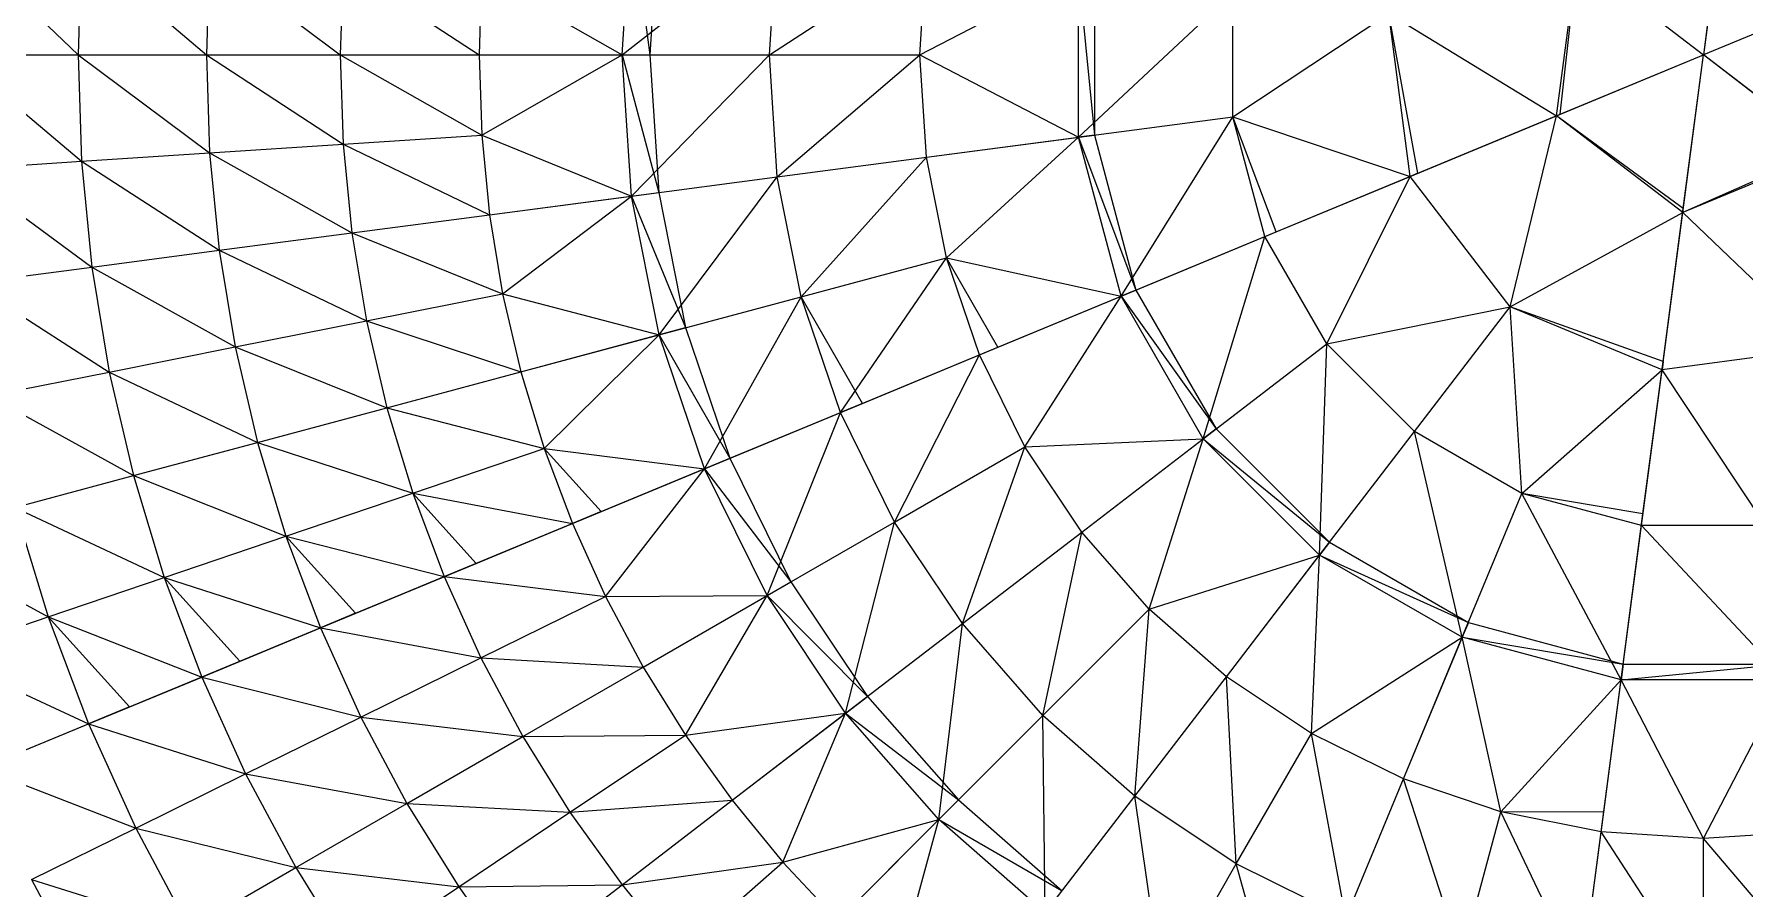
# Model space of a CAD drawing. Extents: x -1560 to 4680, y -1560 to 1560.
# Drawn here: x -991 to 25, y -495 to 12 of the extents above; entities that cross this region are included whole.
import ezdxf

# ---------------------------------------------------------------- set-up
doc = ezdxf.new("R2010")
doc.units = 0
doc.header["$MEASUREMENT"] = 0
for name, color, linetype in [('L30X30X3', 1, 'Continuous'), ('TRIO25X148_A', 4, 'Continuous'), ('TRIO25X148_B', 6, 'Continuous'), ('TRIO25X148_C', 96, 'Continuous'), ('TRIO25X148_D', 3, 'Continuous'), ('TRIO25X148_F', 52, 'Continuous')]:
    doc.layers.add(name, color=color, linetype=linetype)

msp = doc.modelspace()

# ---------------------------------------------------------------- linework, layer by layer
at = {"layer": 'L30X30X3'}
for p, q in [((-642.1, 0, 1302.9), (-625.7, 0, 1266.4)), ((-87.2, -36.1, 1437.2), (-85, -35.2, 1397.2)), ((-361.7, -47.6, 1355.9), (-371.1, -48.9, 1394.8)), ((-169.7, -70.3, 1388.9), (-174.2, -72.1, 1428.7)), ((-636.6, -83.8, 1302.9), (-620.4, -81.7, 1266.4)), ((-12.3, -93.6, 1437.2), (-12, -91.2, 1397.2)), ((-260.5, -107.9, 1414.5), (-253.8, -105.1, 1375.2)), ((-337, -139.6, 1355.9), (-345.8, -143.2, 1394.8)), ((-620.2, -166.2, 1302.9), (-604.4, -161.9, 1266.4)), ((-429.9, -178.1, 1369.5), (-419, -173.5, 1331.3)), ((-24, -182.1, 1388.9), (-24.6, -186.9, 1428.7)), ((-499.4, -206.9, 1301.4), (-512.5, -212.3, 1338.9)), ((-289.4, -222.1, 1355.9), (-297, -227.9, 1394.8)), ((-593.2, -245.7, 1302.9), (-578.1, -239.4, 1266.4)), ((-654.6, -271.2, 1226.3), (-671.7, -278.2, 1261.7)), ((-36.8, -279.5, 1414.5), (-35.9, -272.4, 1375.2)), ((-222.1, -289.4, 1355.9), (-227.9, -297, 1394.8)), ((-747.9, -309.8, 1215.5), (-728.8, -301.9, 1181.2)), ((-556, -321, 1302.9), (-541.9, -312.9, 1266.4)), ((-800.4, -331.5, 1131.5), (-821.3, -340.2, 1164.5)), ((-139.6, -337, 1355.9), (-143.2, -345.8, 1394.8)), ((-891.8, -369.4, 1108.7), (-869.1, -360, 1077.1)), ((-47.6, -361.7, 1355.9), (-48.9, -371.1, 1394.8)), ((-509.4, -390.9, 1302.9), (-496.4, -380.9, 1266.4)), ((-934.6, -387.1, 1018.4), (-959, -397.2, 1048.5)), ((-454, -454, 1302.9), (-442.4, -442.4, 1266.4)), ((-60.7, -461.4, 1369.5), (-59.2, -449.6, 1331.3))]:
    msp.add_line(p, q, dxfattribs=at)
at = {"layer": 'TRIO25X148_A'}
for p, q in [((12.3, 93.6, 1437.2), (0, 0, 1440)), ((-74.9, 57.5, 1437.2), (0, 0, 1440)), ((87.2, 36.1, 1437.2), (0, 0, 1440)), ((-1038, 0, 1048.5), (-965.2, 0, 1108.7)), ((-965.2, 0, 1108.7), (-889, 0, 1164.5)), ((-889, 0, 1164.5), (-809.5, 0, 1215.5)), ((-809.5, 0, 1215.5), (-727.1, 0, 1261.7)), ((-727.1, 0, 1261.7), (-642.1, 0, 1302.9)), ((-642.1, 0, 1302.9), (-554.7, 0, 1338.9)), ((-554.7, 0, 1338.9), (-465.3, 0, 1369.5)), ((-87.2, -36.1, 1437.2), (0, 0, 1440)), ((-12.3, -93.6, 1437.2), (0, 0, 1440)), ((74.9, -57.5, 1437.2), (0, 0, 1440)), ((-371.1, -48.9, 1394.8), (-279.5, -36.8, 1414.5)), ((-174.2, -72.1, 1428.7), (-87.2, -36.1, 1437.2)), ((-807.8, -52.9, 1215.5), (-725.5, -47.6, 1261.7)), ((-461.4, -60.7, 1369.5), (-371.1, -48.9, 1394.8)), ((-963.2, -63.1, 1108.7), (-887.1, -58.1, 1164.5)), ((-887.1, -58.1, 1164.5), (-807.8, -52.9, 1215.5)), ((-550, -72.4, 1338.9), (-461.4, -60.7, 1369.5)), ((-1035.8, -67.9, 1048.5), (-963.2, -63.1, 1108.7)), ((-636.6, -83.8, 1302.9), (-550, -72.4, 1338.9)), ((-260.5, -107.9, 1414.5), (-174.2, -72.1, 1428.7)), ((-720.9, -94.9, 1261.7), (-636.6, -83.8, 1302.9)), ((-802.6, -105.7, 1215.5), (-720.9, -94.9, 1261.7)), ((-24.6, -186.9, 1428.7), (-12.3, -93.6, 1437.2)), ((-881.4, -116, 1164.5), (-802.6, -105.7, 1215.5)), ((-345.8, -143.2, 1394.8), (-260.5, -107.9, 1414.5)), ((-957, -126, 1108.7), (-881.4, -116, 1164.5)), ((-535.8, -143.6, 1338.9), (-449.5, -120.4, 1369.5)), ((-1029.1, -135.5, 1048.5), (-957, -126, 1108.7)), ((-793.9, -157.9, 1215.5), (-713.1, -141.8, 1261.7)), ((-620.2, -166.2, 1302.9), (-535.8, -143.6, 1338.9)), ((-429.9, -178.1, 1369.5), (-345.8, -143.2, 1394.8)), ((-171.6, -223.7, 1414.5), (-114.8, -149.6, 1428.7)), ((-871.9, -173.4, 1164.5), (-793.9, -157.9, 1215.5)), ((-702.3, -188.2, 1261.7), (-620.2, -166.2, 1302.9)), ((-297, -227.9, 1394.8), (-223.7, -171.6, 1414.5)), ((-946.7, -188.3, 1108.7), (-871.9, -173.4, 1164.5)), ((-512.5, -212.3, 1338.9), (-429.9, -178.1, 1369.5)), ((-1018.1, -202.5, 1048.5), (-946.7, -188.3, 1108.7)), ((-781.9, -209.5, 1215.5), (-702.3, -188.2, 1261.7)), ((-36.8, -279.5, 1414.5), (-24.6, -186.9, 1428.7)), ((-858.7, -230.1, 1164.5), (-781.9, -209.5, 1215.5)), ((-593.2, -245.7, 1302.9), (-512.5, -212.3, 1338.9)), ((-932.3, -249.8, 1108.7), (-858.7, -230.1, 1164.5)), ((-480.4, -277.4, 1338.9), (-403, -232.7, 1369.5)), ((-369.2, -283.3, 1369.5), (-297, -227.9, 1394.8)), ((-227.9, -297, 1394.8), (-171.6, -223.7, 1414.5)), ((-766.5, -260.2, 1215.5), (-688.5, -233.7, 1261.7)), ((-1002.7, -268.7, 1048.5), (-932.3, -249.8, 1108.7)), ((-671.7, -278.2, 1261.7), (-593.2, -245.7, 1302.9)), ((-841.8, -285.8, 1164.5), (-766.5, -260.2, 1215.5)), ((-143.2, -345.8, 1394.8), (-107.9, -260.5, 1414.5)), ((-747.9, -309.8, 1215.5), (-671.7, -278.2, 1261.7)), ((-556, -321, 1302.9), (-480.4, -277.4, 1338.9)), ((-440.1, -337.7, 1338.9), (-369.2, -283.3, 1369.5)), ((-48.9, -371.1, 1394.8), (-36.8, -279.5, 1414.5)), ((-914, -310.3, 1108.7), (-841.8, -285.8, 1164.5)), ((-283.3, -369.2, 1369.5), (-227.9, -297, 1394.8)), ((-982.9, -333.7, 1048.5), (-914, -310.3, 1108.7)), ((-821.3, -340.2, 1164.5), (-747.9, -309.8, 1215.5)), ((-726, -358, 1215.5), (-652.1, -321.6, 1261.7)), ((-629.7, -363.5, 1261.7), (-556, -321, 1302.9)), ((-1048.3, -355.8, 984), (-982.9, -333.7, 1048.5)), ((-392.2, -392.2, 1338.9), (-329.1, -329.1, 1369.5)), ((-891.8, -369.4, 1108.7), (-821.3, -340.2, 1164.5)), ((-509.4, -390.9, 1302.9), (-440.1, -337.7, 1338.9)), ((-178.1, -429.9, 1369.5), (-143.2, -345.8, 1394.8)), ((-797.3, -393.2, 1164.5), (-726, -358, 1215.5)), ((-701, -404.7, 1215.5), (-629.7, -363.5, 1261.7)), ((-959, -397.2, 1048.5), (-891.8, -369.4, 1108.7)), ((-337.7, -440.1, 1338.9), (-283.3, -369.2, 1369.5)), ((-60.7, -461.4, 1369.5), (-48.9, -371.1, 1394.8)), ((-865.7, -426.9, 1108.7), (-797.3, -393.2, 1164.5)), ((-576.8, -442.6, 1261.7), (-509.4, -390.9, 1302.9)), ((-454, -454, 1302.9), (-392.2, -392.2, 1338.9)), ((-1022.8, -423.6, 984), (-959, -397.2, 1048.5)), ((-769.9, -444.5, 1164.5), (-701, -404.7, 1215.5)), ((-673.1, -449.7, 1215.5), (-604.5, -403.9, 1261.7)), ((-277.4, -480.4, 1338.9), (-232.7, -403, 1369.5)), ((-931, -459.1, 1048.5), (-865.7, -426.9, 1108.7)), ((-212.3, -512.5, 1338.9), (-178.1, -429.9, 1369.5)), ((-835.9, -482.6, 1108.7), (-769.9, -444.5, 1164.5)), ((-642.2, -492.8, 1215.5), (-576.8, -442.6, 1261.7)), ((-390.9, -509.4, 1302.9), (-337.7, -440.1, 1338.9)), ((-739.2, -493.9, 1164.5), (-673.1, -449.7, 1215.5)), ((-514.1, -514.1, 1261.7), (-454, -454, 1302.9)), ((-143.6, -535.8, 1338.9), (-120.4, -449.5, 1369.5)), ((-992.9, -489.6, 984), (-931, -459.1, 1048.5)), ((-72.4, -550, 1338.9), (-60.7, -461.4, 1369.5)), ((0, -554.7, 1338.9), (0, -465.3, 1369.5)), ((-899, -519, 1048.5), (-835.9, -482.6, 1108.7)), ((-608.6, -533.7, 1215.5), (-546.7, -479.4, 1261.7)), ((-321, -556, 1302.9), (-277.4, -480.4, 1338.9)), ((-802.6, -536.3, 1108.7), (-739.2, -493.9, 1164.5)), ((-705.3, -541.2, 1164.5), (-642.2, -492.8, 1215.5))]:
    msp.add_line(p, q, dxfattribs=at)
at = {"layer": 'TRIO25X148_B'}
for p, q in [((-636.6, 83.8, 1302.9), (-625.7, 0, 1266.4)), ((-85, -35.2, 1397.2), (-74.9, 57.5, 1437.2)), ((-371.1, 48.9, 1394.8), (-361.7, -47.6, 1355.9)), ((-169.7, -70.3, 1388.9), (-186.9, 24.6, 1428.7)), ((-727.1, 0, 1261.7), (-625.7, 0, 1266.4)), ((-642.1, 0, 1302.9), (-620.4, -81.7, 1266.4)), ((-253.8, -105.1, 1375.2), (-279.5, -36.8, 1414.5)), ((-174.2, -72.1, 1428.7), (-85, -35.2, 1397.2)), ((-12, -91.2, 1397.2), (-87.2, -36.1, 1437.2)), ((-461.4, -60.7, 1369.5), (-361.7, -47.6, 1355.9)), ((-371.1, -48.9, 1394.8), (-337, -139.6, 1355.9)), ((73, -56, 1397.2), (-12.3, -93.6, 1437.2)), ((-260.5, -107.9, 1414.5), (-169.7, -70.3, 1388.9)), ((-720.9, -94.9, 1261.7), (-620.4, -81.7, 1266.4)), ((-636.6, -83.8, 1302.9), (-604.4, -161.9, 1266.4)), ((-24.6, -186.9, 1428.7), (-12, -91.2, 1397.2)), ((-345.8, -143.2, 1394.8), (-253.8, -105.1, 1375.2)), ((-419, -173.5, 1331.3), (-449.5, -120.4, 1369.5)), ((-429.9, -178.1, 1369.5), (-337, -139.6, 1355.9)), ((-499.4, -206.9, 1301.4), (-535.8, -143.6, 1338.9)), ((-345.8, -143.2, 1394.8), (-289.4, -222.1, 1355.9)), ((-24, -182.1, 1388.9), (-114.8, -149.6, 1428.7)), ((-702.3, -188.2, 1261.7), (-604.4, -161.9, 1266.4)), ((-620.2, -166.2, 1302.9), (-578.1, -239.4, 1266.4)), ((-512.5, -212.3, 1338.9), (-419, -173.5, 1331.3)), ((-36.8, -279.5, 1414.5), (-24, -182.1, 1388.9)), ((-593.2, -245.7, 1302.9), (-499.4, -206.9, 1301.4)), ((-369.2, -283.3, 1369.5), (-289.4, -222.1, 1355.9)), ((-297, -227.9, 1394.8), (-222.1, -289.4, 1355.9)), ((-654.6, -271.2, 1226.3), (-688.5, -233.7, 1261.7)), ((-671.7, -278.2, 1261.7), (-578.1, -239.4, 1266.4)), ((-593.2, -245.7, 1302.9), (-541.9, -312.9, 1266.4)), ((-728.8, -301.9, 1181.2), (-766.5, -260.2, 1215.5)), ((-35.9, -272.4, 1375.2), (-107.9, -260.5, 1414.5)), ((-747.9, -309.8, 1215.5), (-654.6, -271.2, 1226.3)), ((-48.9, -371.1, 1394.8), (-35.9, -272.4, 1375.2)), ((-800.4, -331.5, 1131.5), (-841.8, -285.8, 1164.5)), ((-283.3, -369.2, 1369.5), (-222.1, -289.4, 1355.9)), ((-821.3, -340.2, 1164.5), (-728.8, -301.9, 1181.2)), ((-227.9, -297, 1394.8), (-139.6, -337, 1355.9)), ((-869.1, -360, 1077.1), (-914, -310.3, 1108.7)), ((-629.7, -363.5, 1261.7), (-541.9, -312.9, 1266.4)), ((-556, -321, 1302.9), (-496.4, -380.9, 1266.4)), ((-934.6, -387.1, 1018.4), (-982.9, -333.7, 1048.5)), ((-891.8, -369.4, 1108.7), (-800.4, -331.5, 1131.5)), ((-178.1, -429.9, 1369.5), (-139.6, -337, 1355.9)), ((-143.2, -345.8, 1394.8), (-47.6, -361.7, 1355.9)), ((-959, -397.2, 1048.5), (-869.1, -360, 1077.1)), ((-60.7, -461.4, 1369.5), (-47.6, -361.7, 1355.9)), ((-48.9, -371.1, 1394.8), (47.6, -361.7, 1355.9)), ((-576.8, -442.6, 1261.7), (-496.4, -380.9, 1266.4)), ((-1022.8, -423.6, 984), (-934.6, -387.1, 1018.4)), ((-509.4, -390.9, 1302.9), (-442.4, -442.4, 1266.4)), ((-514.1, -514.1, 1261.7), (-442.4, -442.4, 1266.4)), ((-454, -454, 1302.9), (-380.9, -496.4, 1266.4)), ((-59.2, -449.6, 1331.3), (-120.4, -449.5, 1369.5)), ((-72.4, -550, 1338.9), (-59.2, -449.6, 1331.3))]:
    msp.add_line(p, q, dxfattribs=at)
at = {"layer": 'TRIO25X148_C'}
for p, q in [((-642.1, 0, 1302.9), (-636.6, 83.8, 1302.9)), ((-554.7, 0, 1338.9), (-550, 72.4, 1338.9)), ((-963.2, 63.1, 1108.7), (-965.2, 0, 1108.7)), ((-887.1, 58.1, 1164.5), (-889, 0, 1164.5)), ((-807.8, 52.9, 1215.5), (-809.5, 0, 1215.5)), ((-465.3, 0, 1369.5), (-461.4, 60.7, 1369.5)), ((-87.2, -36.1, 1437.2), (-74.9, 57.5, 1437.2)), ((-725.5, 47.6, 1261.7), (-727.1, 0, 1261.7)), ((-371.1, -48.9, 1394.8), (-371.1, 48.9, 1394.8)), ((-279.5, -36.8, 1414.5), (-279.5, 36.8, 1414.5)), ((-174.2, -72.1, 1428.7), (-186.9, 24.6, 1428.7)), ((-965.2, 0, 1108.7), (-963.2, -63.1, 1108.7)), ((-889, 0, 1164.5), (-887.1, -58.1, 1164.5)), ((-809.5, 0, 1215.5), (-807.8, -52.9, 1215.5)), ((-727.1, 0, 1261.7), (-725.5, -47.6, 1261.7)), ((-636.6, -83.8, 1302.9), (-642.1, 0, 1302.9)), ((-550, -72.4, 1338.9), (-554.7, 0, 1338.9)), ((-461.4, -60.7, 1369.5), (-465.3, 0, 1369.5)), ((-260.5, -107.9, 1414.5), (-279.5, -36.8, 1414.5)), ((-12.3, -93.6, 1437.2), (-87.2, -36.1, 1437.2)), ((-725.5, -47.6, 1261.7), (-720.9, -94.9, 1261.7)), ((-345.8, -143.2, 1394.8), (-371.1, -48.9, 1394.8)), ((-887.1, -58.1, 1164.5), (-881.4, -116, 1164.5)), ((-807.8, -52.9, 1215.5), (-802.6, -105.7, 1215.5)), ((-449.5, -120.4, 1369.5), (-461.4, -60.7, 1369.5)), ((74.9, -57.5, 1437.2), (-12.3, -93.6, 1437.2)), ((-963.2, -63.1, 1108.7), (-957, -126, 1108.7)), ((-535.8, -143.6, 1338.9), (-550, -72.4, 1338.9)), ((-114.8, -149.6, 1428.7), (-174.2, -72.1, 1428.7)), ((-620.2, -166.2, 1302.9), (-636.6, -83.8, 1302.9)), ((-720.9, -94.9, 1261.7), (-713.1, -141.8, 1261.7)), ((-802.6, -105.7, 1215.5), (-793.9, -157.9, 1215.5)), ((-223.7, -171.6, 1414.5), (-260.5, -107.9, 1414.5)), ((-881.4, -116, 1164.5), (-871.9, -173.4, 1164.5)), ((-429.9, -178.1, 1369.5), (-449.5, -120.4, 1369.5)), ((-957, -126, 1108.7), (-946.7, -188.3, 1108.7)), ((-713.1, -141.8, 1261.7), (-702.3, -188.2, 1261.7)), ((-512.5, -212.3, 1338.9), (-535.8, -143.6, 1338.9)), ((-297, -227.9, 1394.8), (-345.8, -143.2, 1394.8)), ((-24.6, -186.9, 1428.7), (-114.8, -149.6, 1428.7)), ((-793.9, -157.9, 1215.5), (-781.9, -209.5, 1215.5)), ((-593.2, -245.7, 1302.9), (-620.2, -166.2, 1302.9)), ((-171.6, -223.7, 1414.5), (-223.7, -171.6, 1414.5)), ((-871.9, -173.4, 1164.5), (-858.7, -230.1, 1164.5)), ((-403, -232.7, 1369.5), (-429.9, -178.1, 1369.5)), ((72.1, -174.2, 1428.7), (-24.6, -186.9, 1428.7)), ((-946.7, -188.3, 1108.7), (-932.3, -249.8, 1108.7)), ((-702.3, -188.2, 1261.7), (-688.5, -233.7, 1261.7)), ((-781.9, -209.5, 1215.5), (-766.5, -260.2, 1215.5)), ((-480.4, -277.4, 1338.9), (-512.5, -212.3, 1338.9)), ((-858.7, -230.1, 1164.5), (-841.8, -285.8, 1164.5)), ((-369.2, -283.3, 1369.5), (-403, -232.7, 1369.5)), ((-227.9, -297, 1394.8), (-297, -227.9, 1394.8)), ((-107.9, -260.5, 1414.5), (-171.6, -223.7, 1414.5)), ((-688.5, -233.7, 1261.7), (-671.7, -278.2, 1261.7)), ((-932.3, -249.8, 1108.7), (-914, -310.3, 1108.7)), ((-556, -321, 1302.9), (-593.2, -245.7, 1302.9)), ((-766.5, -260.2, 1215.5), (-747.9, -309.8, 1215.5)), ((-36.8, -279.5, 1414.5), (-107.9, -260.5, 1414.5)), ((-1002.7, -268.7, 1048.5), (-982.9, -333.7, 1048.5)), ((-671.7, -278.2, 1261.7), (-652.1, -321.6, 1261.7)), ((-440.1, -337.7, 1338.9), (-480.4, -277.4, 1338.9)), ((-329.1, -329.1, 1369.5), (-369.2, -283.3, 1369.5)), ((36.8, -279.5, 1414.5), (-36.8, -279.5, 1414.5)), ((-841.8, -285.8, 1164.5), (-821.3, -340.2, 1164.5)), ((-143.2, -345.8, 1394.8), (-227.9, -297, 1394.8)), ((-914, -310.3, 1108.7), (-891.8, -369.4, 1108.7)), ((-747.9, -309.8, 1215.5), (-726, -358, 1215.5)), ((-652.1, -321.6, 1261.7), (-629.7, -363.5, 1261.7)), ((-509.4, -390.9, 1302.9), (-556, -321, 1302.9)), ((-982.9, -333.7, 1048.5), (-959, -397.2, 1048.5)), ((-283.3, -369.2, 1369.5), (-329.1, -329.1, 1369.5)), ((-821.3, -340.2, 1164.5), (-797.3, -393.2, 1164.5)), ((-392.2, -392.2, 1338.9), (-440.1, -337.7, 1338.9)), ((-48.9, -371.1, 1394.8), (-143.2, -345.8, 1394.8)), ((-726, -358, 1215.5), (-701, -404.7, 1215.5)), ((-629.7, -363.5, 1261.7), (-604.5, -403.9, 1261.7)), ((-891.8, -369.4, 1108.7), (-865.7, -426.9, 1108.7)), ((-232.7, -403, 1369.5), (-283.3, -369.2, 1369.5)), ((48.9, -371.1, 1394.8), (-48.9, -371.1, 1394.8)), ((-797.3, -393.2, 1164.5), (-769.9, -444.5, 1164.5)), ((-454, -454, 1302.9), (-509.4, -390.9, 1302.9)), ((-337.7, -440.1, 1338.9), (-392.2, -392.2, 1338.9)), ((-959, -397.2, 1048.5), (-931, -459.1, 1048.5)), ((-701, -404.7, 1215.5), (-673.1, -449.7, 1215.5)), ((-604.5, -403.9, 1261.7), (-576.8, -442.6, 1261.7)), ((-178.1, -429.9, 1369.5), (-232.7, -403, 1369.5)), ((-865.7, -426.9, 1108.7), (-835.9, -482.6, 1108.7)), ((-120.4, -449.5, 1369.5), (-178.1, -429.9, 1369.5)), ((-769.9, -444.5, 1164.5), (-739.2, -493.9, 1164.5)), ((-576.8, -442.6, 1261.7), (-546.7, -479.4, 1261.7)), ((-277.4, -480.4, 1338.9), (-337.7, -440.1, 1338.9)), ((-673.1, -449.7, 1215.5), (-642.2, -492.8, 1215.5)), ((-390.9, -509.4, 1302.9), (-454, -454, 1302.9)), ((-60.7, -461.4, 1369.5), (-120.4, -449.5, 1369.5)), ((-931, -459.1, 1048.5), (-899, -519, 1048.5)), ((0, -465.3, 1369.5), (-60.7, -461.4, 1369.5)), ((60.7, -461.4, 1369.5), (0, -465.3, 1369.5)), ((-835.9, -482.6, 1108.7), (-802.6, -536.3, 1108.7)), ((-546.7, -479.4, 1261.7), (-514.1, -514.1, 1261.7)), ((-212.3, -512.5, 1338.9), (-277.4, -480.4, 1338.9)), ((-992.9, -489.6, 984), (-958.7, -553.5, 984)), ((-739.2, -493.9, 1164.5), (-705.3, -541.2, 1164.5)), ((-642.2, -492.8, 1215.5), (-608.6, -533.7, 1215.5))]:
    msp.add_line(p, q, dxfattribs=at)
at = {"layer": 'TRIO25X148_D'}
for p, q in [((-642.1, 0, 1302.9), (-550, 72.4, 1338.9)), ((-1035.8, 67.9, 1048.5), (-965.2, 0, 1108.7)), ((-963.2, 63.1, 1108.7), (-889, 0, 1164.5)), ((-887.1, 58.1, 1164.5), (-809.5, 0, 1215.5)), ((-807.8, 52.9, 1215.5), (-727.1, 0, 1261.7)), ((-554.7, 0, 1338.9), (-461.4, 60.7, 1369.5)), ((-725.5, 47.6, 1261.7), (-642.1, 0, 1302.9)), ((-465.3, 0, 1369.5), (-371.1, 48.9, 1394.8)), ((-371.1, -48.9, 1394.8), (-279.5, 36.8, 1414.5)), ((-279.5, -36.8, 1414.5), (-186.9, 24.6, 1428.7)), ((-186.9, 24.6, 1428.7), (-87.2, -36.1, 1437.2)), ((-1038, 0, 1048.5), (-963.2, -63.1, 1108.7)), ((-965.2, 0, 1108.7), (-887.1, -58.1, 1164.5)), ((-889, 0, 1164.5), (-807.8, -52.9, 1215.5)), ((-809.5, 0, 1215.5), (-725.5, -47.6, 1261.7)), ((-725.5, -47.6, 1261.7), (-642.1, 0, 1302.9)), ((-636.6, -83.8, 1302.9), (-554.7, 0, 1338.9)), ((-550, -72.4, 1338.9), (-465.3, 0, 1369.5)), ((-465.3, 0, 1369.5), (-371.1, -48.9, 1394.8)), ((-345.8, -143.2, 1394.8), (-279.5, -36.8, 1414.5)), ((-279.5, -36.8, 1414.5), (-174.2, -72.1, 1428.7)), ((-114.8, -149.6, 1428.7), (-87.2, -36.1, 1437.2)), ((-725.5, -47.6, 1261.7), (-636.6, -83.8, 1302.9)), ((-449.5, -120.4, 1369.5), (-371.1, -48.9, 1394.8)), ((-887.1, -58.1, 1164.5), (-802.6, -105.7, 1215.5)), ((-807.8, -52.9, 1215.5), (-720.9, -94.9, 1261.7)), ((-535.8, -143.6, 1338.9), (-461.4, -60.7, 1369.5)), ((-1035.8, -67.9, 1048.5), (-957, -126, 1108.7)), ((-963.2, -63.1, 1108.7), (-881.4, -116, 1164.5)), ((-620.2, -166.2, 1302.9), (-550, -72.4, 1338.9)), ((-223.7, -171.6, 1414.5), (-174.2, -72.1, 1428.7)), ((-713.1, -141.8, 1261.7), (-636.6, -83.8, 1302.9)), ((-114.8, -149.6, 1428.7), (-12.3, -93.6, 1437.2)), ((72.1, -174.2, 1428.7), (-12.3, -93.6, 1437.2)), ((-802.6, -105.7, 1215.5), (-713.1, -141.8, 1261.7)), ((-297, -227.9, 1394.8), (-260.5, -107.9, 1414.5)), ((-881.4, -116, 1164.5), (-793.9, -157.9, 1215.5)), ((-512.5, -212.3, 1338.9), (-449.5, -120.4, 1369.5)), ((-449.5, -120.4, 1369.5), (-345.8, -143.2, 1394.8)), ((-957, -126, 1108.7), (-871.9, -173.4, 1164.5)), ((-1029.1, -135.5, 1048.5), (-946.7, -188.3, 1108.7)), ((-713.1, -141.8, 1261.7), (-620.2, -166.2, 1302.9)), ((-593.2, -245.7, 1302.9), (-535.8, -143.6, 1338.9)), ((-403, -232.7, 1369.5), (-345.8, -143.2, 1394.8)), ((-223.7, -171.6, 1414.5), (-114.8, -149.6, 1428.7)), ((-107.9, -260.5, 1414.5), (-114.8, -149.6, 1428.7)), ((-793.9, -157.9, 1215.5), (-702.3, -188.2, 1261.7)), ((-688.5, -233.7, 1261.7), (-620.2, -166.2, 1302.9)), ((-227.9, -297, 1394.8), (-223.7, -171.6, 1414.5)), ((-871.9, -173.4, 1164.5), (-781.9, -209.5, 1215.5)), ((-480.4, -277.4, 1338.9), (-429.9, -178.1, 1369.5)), ((-946.7, -188.3, 1108.7), (-858.7, -230.1, 1164.5)), ((-107.9, -260.5, 1414.5), (-24.6, -186.9, 1428.7)), ((36.8, -279.5, 1414.5), (-24.6, -186.9, 1428.7)), ((-1018.1, -202.5, 1048.5), (-932.3, -249.8, 1108.7)), ((-781.9, -209.5, 1215.5), (-688.5, -233.7, 1261.7)), ((-556, -321, 1302.9), (-512.5, -212.3, 1338.9)), ((-858.7, -230.1, 1164.5), (-766.5, -260.2, 1215.5)), ((-440.1, -337.7, 1338.9), (-403, -232.7, 1369.5)), ((-403, -232.7, 1369.5), (-297, -227.9, 1394.8)), ((-329.1, -329.1, 1369.5), (-297, -227.9, 1394.8)), ((-143.2, -345.8, 1394.8), (-171.6, -223.7, 1414.5)), ((-688.5, -233.7, 1261.7), (-593.2, -245.7, 1302.9)), ((-932.3, -249.8, 1108.7), (-841.8, -285.8, 1164.5)), ((-652.1, -321.6, 1261.7), (-593.2, -245.7, 1302.9)), ((-766.5, -260.2, 1215.5), (-671.7, -278.2, 1261.7)), ((-48.9, -371.1, 1394.8), (-107.9, -260.5, 1414.5)), ((-1002.7, -268.7, 1048.5), (-914, -310.3, 1108.7)), ((-509.4, -390.9, 1302.9), (-480.4, -277.4, 1338.9)), ((-392.2, -392.2, 1338.9), (-369.2, -283.3, 1369.5)), ((48.9, -371.1, 1394.8), (-36.8, -279.5, 1414.5)), ((-1069.3, -286.5, 984), (-982.9, -333.7, 1048.5)), ((-841.8, -285.8, 1164.5), (-747.9, -309.8, 1215.5)), ((-329.1, -329.1, 1369.5), (-227.9, -297, 1394.8)), ((-232.7, -403, 1369.5), (-227.9, -297, 1394.8)), ((-914, -310.3, 1108.7), (-821.3, -340.2, 1164.5)), ((-747.9, -309.8, 1215.5), (-652.1, -321.6, 1261.7)), ((-652.1, -321.6, 1261.7), (-556, -321, 1302.9)), ((-604.5, -403.9, 1261.7), (-556, -321, 1302.9)), ((-982.9, -333.7, 1048.5), (-891.8, -369.4, 1108.7)), ((-337.7, -440.1, 1338.9), (-329.1, -329.1, 1369.5)), ((-821.3, -340.2, 1164.5), (-726, -358, 1215.5)), ((-454, -454, 1302.9), (-440.1, -337.7, 1338.9)), ((-232.7, -403, 1369.5), (-143.2, -345.8, 1394.8)), ((-120.4, -449.5, 1369.5), (-143.2, -345.8, 1394.8)), ((-1048.3, -355.8, 984), (-959, -397.2, 1048.5)), ((-726, -358, 1215.5), (-629.7, -363.5, 1261.7)), ((-891.8, -369.4, 1108.7), (-797.3, -393.2, 1164.5)), ((-277.4, -480.4, 1338.9), (-283.3, -369.2, 1369.5)), ((-120.4, -449.5, 1369.5), (-48.9, -371.1, 1394.8)), ((0, -465.3, 1369.5), (-48.9, -371.1, 1394.8)), ((0, -465.3, 1369.5), (48.9, -371.1, 1394.8)), ((-797.3, -393.2, 1164.5), (-701, -404.7, 1215.5)), ((-604.5, -403.9, 1261.7), (-509.4, -390.9, 1302.9)), ((-546.7, -479.4, 1261.7), (-509.4, -390.9, 1302.9)), ((-390.9, -509.4, 1302.9), (-392.2, -392.2, 1338.9)), ((-959, -397.2, 1048.5), (-865.7, -426.9, 1108.7)), ((-701, -404.7, 1215.5), (-604.5, -403.9, 1261.7)), ((-212.3, -512.5, 1338.9), (-232.7, -403, 1369.5)), ((-1022.8, -423.6, 984), (-931, -459.1, 1048.5)), ((-865.7, -426.9, 1108.7), (-769.9, -444.5, 1164.5)), ((-143.6, -535.8, 1338.9), (-178.1, -429.9, 1369.5)), ((-769.9, -444.5, 1164.5), (-673.1, -449.7, 1215.5)), ((-673.1, -449.7, 1215.5), (-576.8, -442.6, 1261.7)), ((-321, -556, 1302.9), (-337.7, -440.1, 1338.9)), ((-546.7, -479.4, 1261.7), (-454, -454, 1302.9)), ((-479.4, -546.7, 1261.7), (-454, -454, 1302.9)), ((-72.4, -550, 1338.9), (-120.4, -449.5, 1369.5)), ((-931, -459.1, 1048.5), (-835.9, -482.6, 1108.7)), ((0, -554.7, 1338.9), (-60.7, -461.4, 1369.5)), ((72.4, -550, 1338.9), (0, -465.3, 1369.5)), ((-835.9, -482.6, 1108.7), (-739.2, -493.9, 1164.5)), ((-642.2, -492.8, 1215.5), (-546.7, -479.4, 1261.7)), ((-245.7, -593.2, 1302.9), (-277.4, -480.4, 1338.9)), ((-992.9, -489.6, 984), (-899, -519, 1048.5)), ((-739.2, -493.9, 1164.5), (-642.2, -492.8, 1215.5))]:
    msp.add_line(p, q, dxfattribs=at)
at = {"layer": 'TRIO25X148_F'}
for p, q in [((-620.4, 81.7, 1266.4), (-625.7, 0, 1266.4)), ((12, 91.2, 1397.2), (0, 0, 1440)), ((-73, 56, 1397.2), (0, 0, 1440)), ((-361.7, 47.6, 1355.9), (-361.7, -47.6, 1355.9)), ((85, 35.2, 1397.2), (0, 0, 1440)), ((-625.7, 0, 1266.4), (-620.4, -81.7, 1266.4)), ((-85, -35.2, 1397.2), (0, 0, 1440)), ((-12, -91.2, 1397.2), (0, 0, 1440)), ((73, -56, 1397.2), (0, 0, 1440)), ((-169.7, -70.3, 1388.9), (-85, -35.2, 1397.2)), ((-361.7, -47.6, 1355.9), (-337, -139.6, 1355.9)), ((-253.8, -105.1, 1375.2), (-169.7, -70.3, 1388.9)), ((-620.4, -81.7, 1266.4), (-604.4, -161.9, 1266.4)), ((-24, -182.1, 1388.9), (-12, -91.2, 1397.2)), ((-337, -139.6, 1355.9), (-253.8, -105.1, 1375.2)), ((-419, -173.5, 1331.3), (-337, -139.6, 1355.9)), ((-337, -139.6, 1355.9), (-289.4, -222.1, 1355.9)), ((-604.4, -161.9, 1266.4), (-578.1, -239.4, 1266.4)), ((-499.4, -206.9, 1301.4), (-419, -173.5, 1331.3)), ((-35.9, -272.4, 1375.2), (-24, -182.1, 1388.9)), ((-578.1, -239.4, 1266.4), (-499.4, -206.9, 1301.4)), ((-289.4, -222.1, 1355.9), (-222.1, -289.4, 1355.9)), ((-654.6, -271.2, 1226.3), (-578.1, -239.4, 1266.4)), ((-578.1, -239.4, 1266.4), (-541.9, -312.9, 1266.4)), ((-728.8, -301.9, 1181.2), (-654.6, -271.2, 1226.3)), ((-47.6, -361.7, 1355.9), (-35.9, -272.4, 1375.2)), ((-222.1, -289.4, 1355.9), (-139.6, -337, 1355.9)), ((-800.4, -331.5, 1131.5), (-728.8, -301.9, 1181.2)), ((-541.9, -312.9, 1266.4), (-496.4, -380.9, 1266.4)), ((-869.1, -360, 1077.1), (-800.4, -331.5, 1131.5)), ((-139.6, -337, 1355.9), (-47.6, -361.7, 1355.9)), ((-934.6, -387.1, 1018.4), (-869.1, -360, 1077.1)), ((-59.2, -449.6, 1331.3), (-47.6, -361.7, 1355.9)), ((-47.6, -361.7, 1355.9), (47.6, -361.7, 1355.9)), ((-496.4, -380.9, 1266.4), (-442.4, -442.4, 1266.4)), ((-996.8, -412.9, 955.6), (-934.6, -387.1, 1018.4)), ((-442.4, -442.4, 1266.4), (-380.9, -496.4, 1266.4)), ((-70.6, -536, 1301.4), (-59.2, -449.6, 1331.3))]:
    msp.add_line(p, q, dxfattribs=at)

doc.saveas('drawing.dxf')
